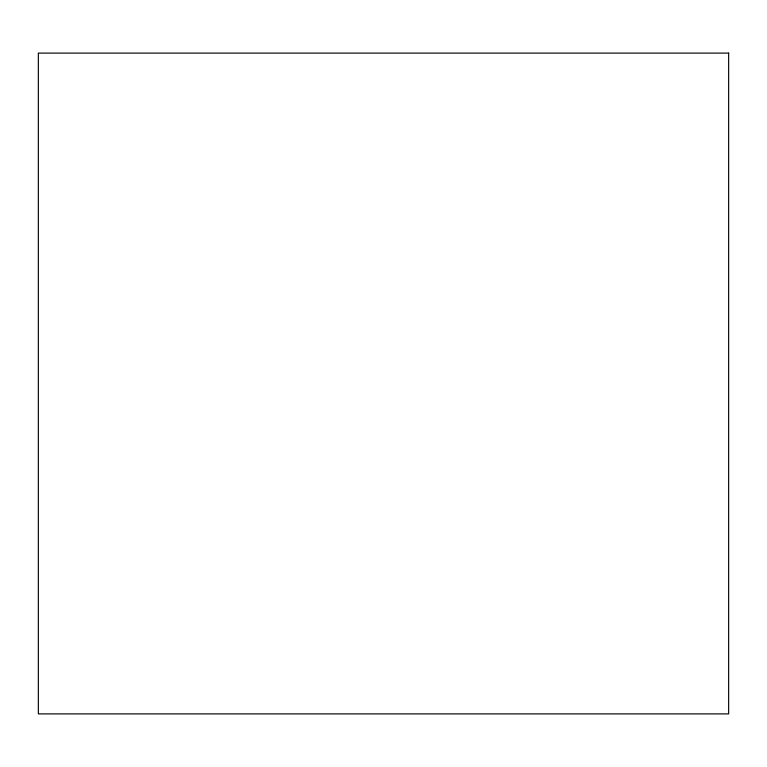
<?xml version="1.0" encoding="UTF-8"?>
<svg xmlns="http://www.w3.org/2000/svg" width="767" height="767" viewBox="0 0 767 767"><rect width="100%" height="100%" fill="white"/><g stroke="black" fill="none" stroke-linecap="round" stroke-linejoin="round"><path stroke-width="1.15" d="M728.65 53.105L38.35 53.105L38.35 713.895L728.65 713.895L728.65 53.105"/></g></svg>
